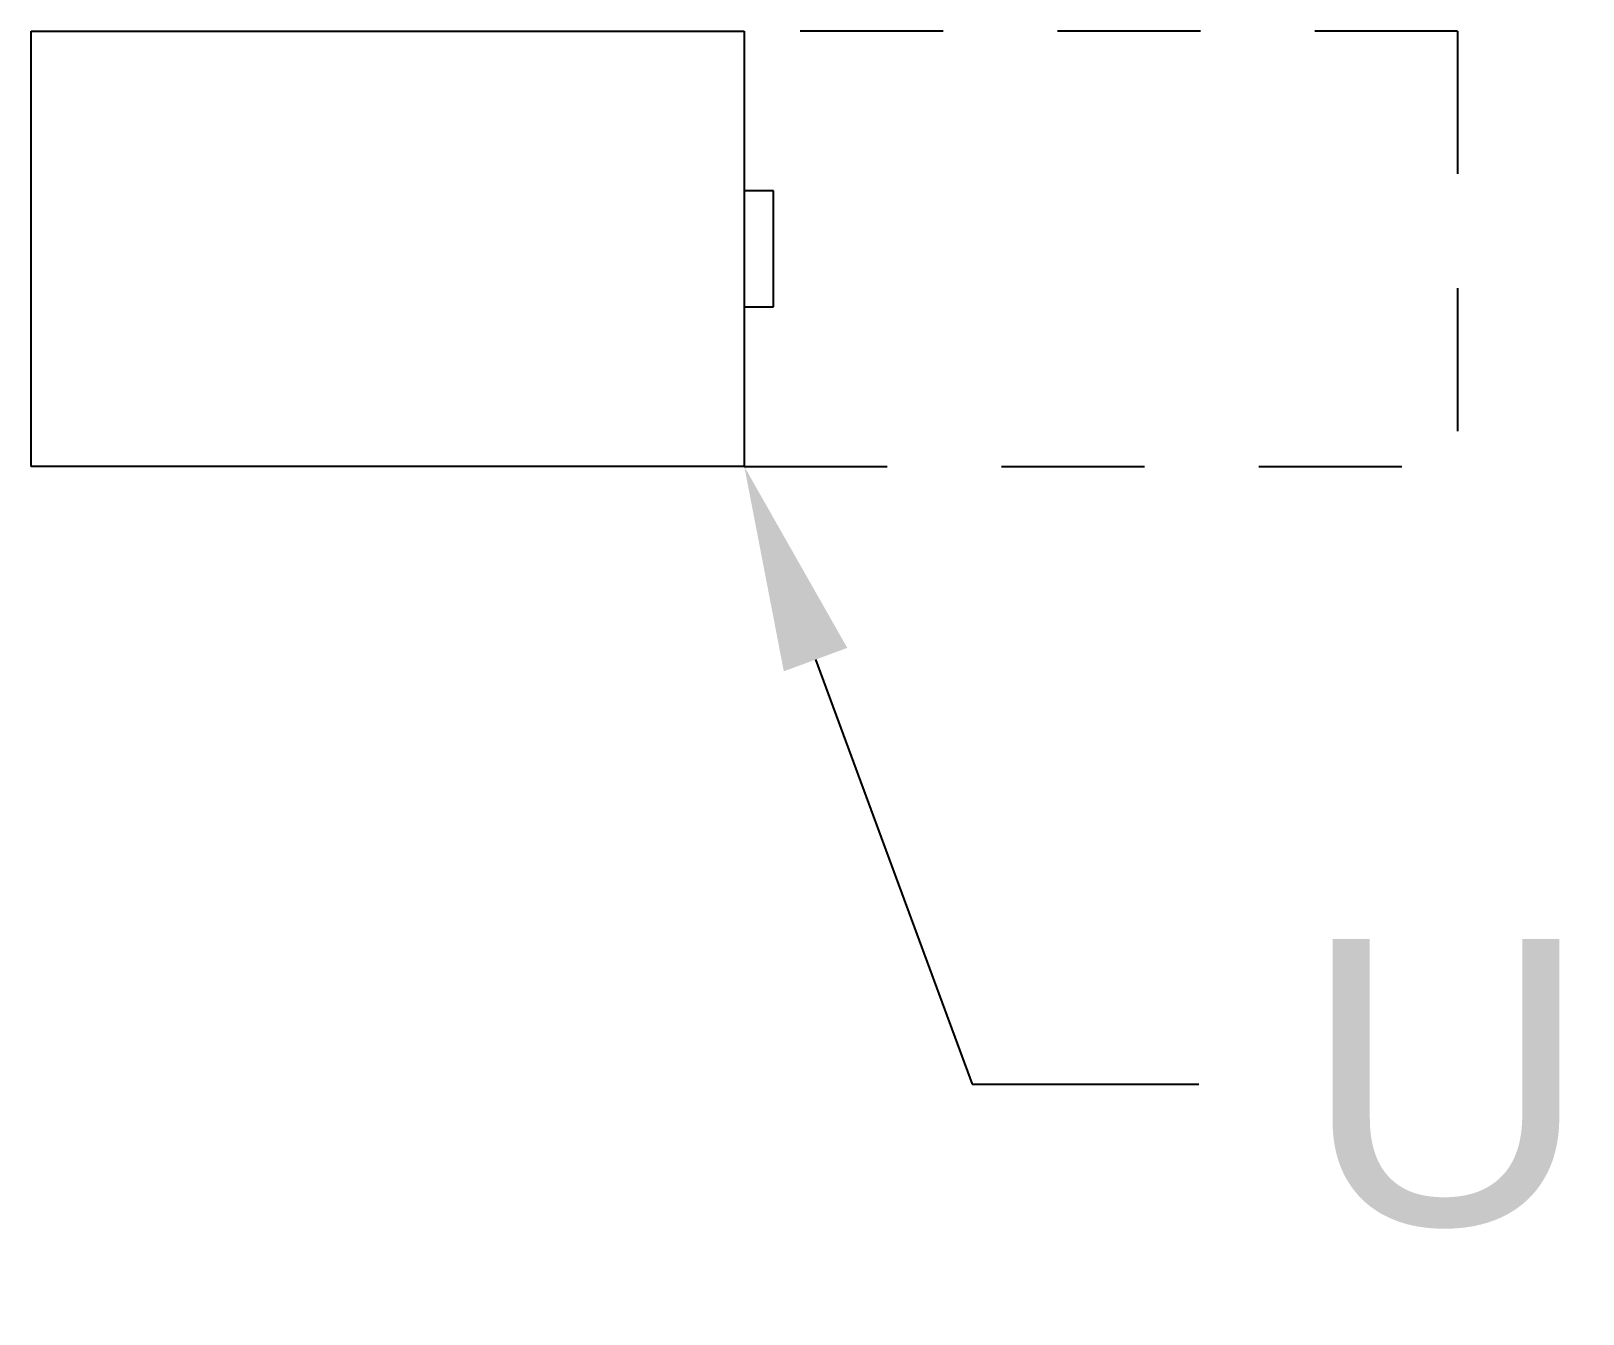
# Model space of a CAD drawing. Header units: metres. Extents: x 0 to 1.36, y -1.12 to 0.
import ezdxf
from ezdxf import colors
from ezdxf.entities.mleader import LeaderData, LeaderLine
from ezdxf.math import Vec2, Vec3

# ---------------------------------------------------------------- set-up
doc = ezdxf.new("R2010")
doc.units = ezdxf.units.M
doc.header["$LTSCALE"] = 0.5
doc.header["$MEASUREMENT"] = 0
doc.linetypes.add('HIDDEN', pattern=[0.375, 0.25, -0.125])
doc.layers.add('LABEL TEXT', color=1, linetype='Continuous', plot=False)
doc.styles.get("Standard").update_dxf_attribs({"font": 'arial.ttf'})

msp = doc.modelspace()

# ---------------------------------------------------------------- linework, layer by layer
at = {"linetype": 'Continuous'}
for p, q in [((0, -0.381), (0, 0)), ((0, 0), (0.6239, 0)), ((0.6239, 0), (0.6239, -0.381)), ((0.6493, -0.1397), (0.6239, -0.1397)), ((0.6493, -0.2413), (0.6493, -0.1397)), ((0.6239, -0.2413), (0.6493, -0.2413)), ((0.6239, -0.381), (0, -0.381))]:
    msp.add_line(p, q, dxfattribs=at)
at = {"linetype": 'HIDDEN'}
for p, q in [((1.2478, 0), (0.6239, 0)), ((1.2478, 0), (1.2478, -0.381)), ((0.6239, -0.381), (1.2478, -0.381))]:
    msp.add_line(p, q, dxfattribs=at)

# ---------------------------------------------------------------- leaders
at = {"layer": 'LABEL TEXT'}
ml = msp.add_multileader_mtext('Standard', dxfattribs=at)
ml.set_content('U', color=256)
ml.set_leader_properties()
ml.build(insert=Vec2(0, 0))
ml.multileader.update_dxf_attribs({"dogleg_length": 0.36, "arrow_head_size": 0.18})
ctx = ml.context
ctx.base_point, ctx.char_height, ctx.arrow_head_size, ctx.landing_gap_size, ctx.plane_origin = Vec3(1.0215, -0.9213), 0.25, 0.18, 0.09, Vec3(1.6243, -3.1357)
notes = []
notes.append((ctx, [(0, (1, 1, 0), (0.8232, -0.9213), (1, 0), 0.1983, [(0, [(0.6239, -0.381)], 0, [])])]))
ctx.mtext.insert, ctx.mtext.flow_direction = Vec3(1.1115, -0.7942), 5
for ctx, leaders in notes:
    for number, flags, end, landing, length, lines in leaders:
        leader = LeaderData()
        leader.index, (leader.has_last_leader_line, leader.has_dogleg_vector, leader.attachment_direction) = number, flags
        leader.last_leader_point, leader.dogleg_vector, leader.dogleg_length = Vec3(end), Vec3(landing), length
        for number, points, colour, breaks in lines:
            line = LeaderLine()
            line.index, line.vertices, line.color, line.breaks = number, Vec3.list(points), colors.encode_raw_color(colour), breaks
            leader.lines.append(line)
        ctx.leaders.append(leader)

doc.saveas('drawing.dxf')
